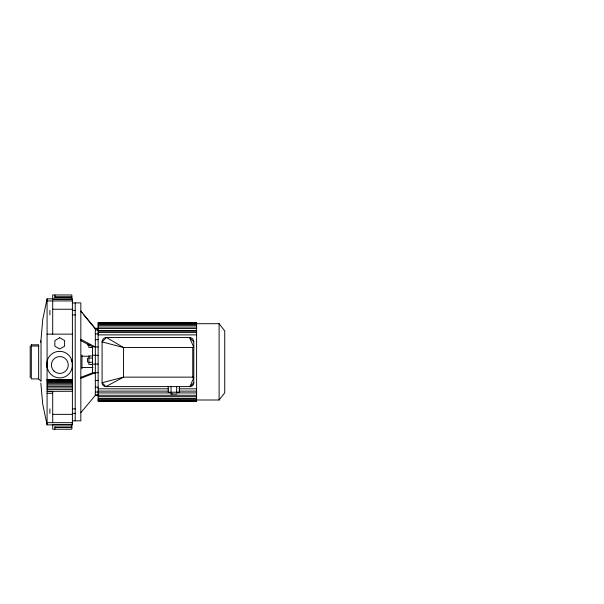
<?xml version="1.0" encoding="UTF-8"?>
<svg xmlns="http://www.w3.org/2000/svg" width="604" height="604" viewBox="0 0 604 604"><rect width="100%" height="100%" fill="white"/><g stroke="black" fill="none" stroke-linecap="round" stroke-linejoin="round"><path stroke-width="0.91" d="M40.808 342.438L42.718 319.569L47.082 298.837L72.397 298.837L72.397 424.861L47.082 424.861L42.718 404.129L40.83 383.027M98.142 328.848L95.334 328.848L80.838 311M193.793 341.894L189.377 337.485L193.793 347.119L192.752 347.519L123.488 347.519L102.084 341.894A4.409 4.409 0 0 1 106.493 337.485L123.488 347.519L123.488 377.138L105.919 386.605L102.084 382.762L123.488 377.138L192.752 377.138L193.793 377.538L189.958 386.605L105.919 386.605A3.835 3.835 0 0 1 102.084 382.762L102.084 341.894L106.493 337.485L189.377 337.485A4.409 4.409 0 0 1 193.793 341.894L193.793 382.762L189.958 386.605A3.835 3.835 0 0 0 193.793 382.762M196.602 399.999L219.109 399.999L224.733 392.796L224.733 330.909L219.109 323.699L196.602 323.699M80.838 412.653L95.334 395.416L95.334 328.289L98.142 328.289M193.476 346.802L192.752 347.519L192.752 377.138L193.514 377.817M80.838 377.372L92.518 372.864L98.142 372.698M80.838 378.285L95.334 372.698M92.518 364.121L98.142 364.084M54.956 296.942L71.831 296.942M54.956 297.221L71.831 297.221M52.707 299.478L71.831 299.478M47.082 300.935L72.397 300.935M72.397 302.906L80.838 302.906L80.838 420.799L72.397 420.799M52.707 309.248L72.397 309.248M72.397 310.418L75.213 310.418M72.397 314.918L75.213 314.918M98.142 322.823L196.602 322.823M98.142 323.306L196.602 323.306M98.142 324.363L196.602 324.363M98.142 325.322L196.602 325.322M98.142 327.043L196.602 327.043M98.142 328.448L196.602 328.448M95.334 330.011L98.142 330.011M98.142 330.781L196.602 330.781M98.142 331.045L196.602 331.045M98.142 332.585L196.602 332.585M95.334 333.899L98.142 333.899M47.082 334.14L72.397 334.14M98.142 334.88L196.602 334.88M95.334 339.697L98.142 339.697M31.325 344.824L38.641 344.786L38.641 378.912L41.034 381.335L41.034 342.362M90.691 345.337L88.864 345.337L88.864 347.443L92.518 347.443M31.325 346.024L38.641 346.024M80.838 340.603L92.518 346.772L98.142 347.006M98.142 355.318L92.518 355.22M92.518 355.975L88.864 355.975L88.864 364.416L92.518 364.416M81.774 356.224L89.279 356.224M88.864 358.081L92.518 358.081M88.864 362.302L92.518 362.302M81.774 367.474L93.024 367.474M38.641 378.912L31.325 378.912L31.325 344.786M47.082 379.501L72.397 379.501M47.082 379.735L72.397 379.735M47.082 380.165L72.397 380.165M95.334 380.565L98.142 380.565M47.082 380.777L72.397 380.777M47.082 381.569L72.397 381.569M47.082 382.536L72.397 382.536M47.082 383.668L72.397 383.668M47.082 384.952L72.397 384.952M47.082 386.379L72.397 386.379M95.334 387.164L98.142 387.164M47.082 387.927L72.397 387.927M98.142 388.817L168.471 388.817M178.792 388.817L196.602 388.817M47.082 389.595L72.397 389.595M98.142 391.113L168.471 391.113M178.792 391.113L196.602 391.113M72.397 391.271L47.082 391.362L52.707 391.392L52.707 422.672M95.334 392.034L98.142 392.034M98.142 392.925L170.351 392.925M176.912 392.925L196.602 392.925M47.082 393.264L52.707 393.264M170.751 393.989L176.964 393.989M95.334 394.85L98.142 394.85M98.142 395.258L196.602 395.258M95.334 395.416L98.142 395.416M98.142 396.662L196.602 396.662M98.142 398.376L196.602 398.376M98.142 399.342L196.602 399.342M98.142 400.392L196.602 400.392M98.142 400.882L196.602 400.882M72.397 408.878L75.213 408.878M72.397 413.378L75.213 413.378M52.707 414.359L72.397 414.359M47.082 422.672L72.397 422.672M52.707 424.71L71.831 424.71M54.956 426.968L71.831 426.968M54.956 427.534L71.831 427.534M171.015 393.808L172.17 393.853M80.838 339.357L95.334 347.006M80.838 311.453L82.008 312.834M83.767 314.911L95.326 328.568M47.082 365.254L47.512 368.531A12.85 12.85 0 0 1 57.916 351.43L61.729 351.498A12.85 12.85 0 0 1 72.397 365.254M219.109 323.699L219.109 399.999M179.486 386.605L179.486 392.23L168.229 392.23L168.229 386.605M176.67 386.605L176.67 392.23M171.045 386.605L171.045 392.23M92.518 346.772L92.518 373.181M88.864 344.62L88.864 345.194M87.452 344.212L87.452 345.194M87.452 358.225L87.452 362.166M81.963 354.941L81.963 368.765M75.213 302.906L75.213 420.799M71.831 299.659L71.831 294.971L52.707 294.971L52.707 299.659M71.831 423.963L71.831 429.225L52.707 429.225L52.707 424.521M54.956 294.971L54.956 297.727M54.956 426.764L54.956 429.225M52.707 300.935L52.707 334.14M49.89 310.418L49.89 314.918M49.89 408.878L49.89 413.378M47.082 298.837L47.082 424.861M40.83 340.671L40.83 341.381M30.2 345.911L30.2 377.787M72.291 363.6A12.661 12.661 0 0 1 59.32 377.908A12.661 12.661 0 0 1 47.323 362.785M71.091 359.652A12.661 12.661 0 0 1 71.967 361.977M59.736 337.742L54.866 340.55L54.866 346.183L59.736 348.991L64.613 346.183L64.613 340.55L59.736 337.742M196.602 322.468L98.142 322.468L98.142 401.237L196.602 401.237L196.602 322.468M53.975 371.067A8.441 8.441 0 0 0 68.018 367.028A8.441 8.441 0 0 0 57.501 356.881A8.441 8.441 0 0 0 53.975 371.067"/></g></svg>
